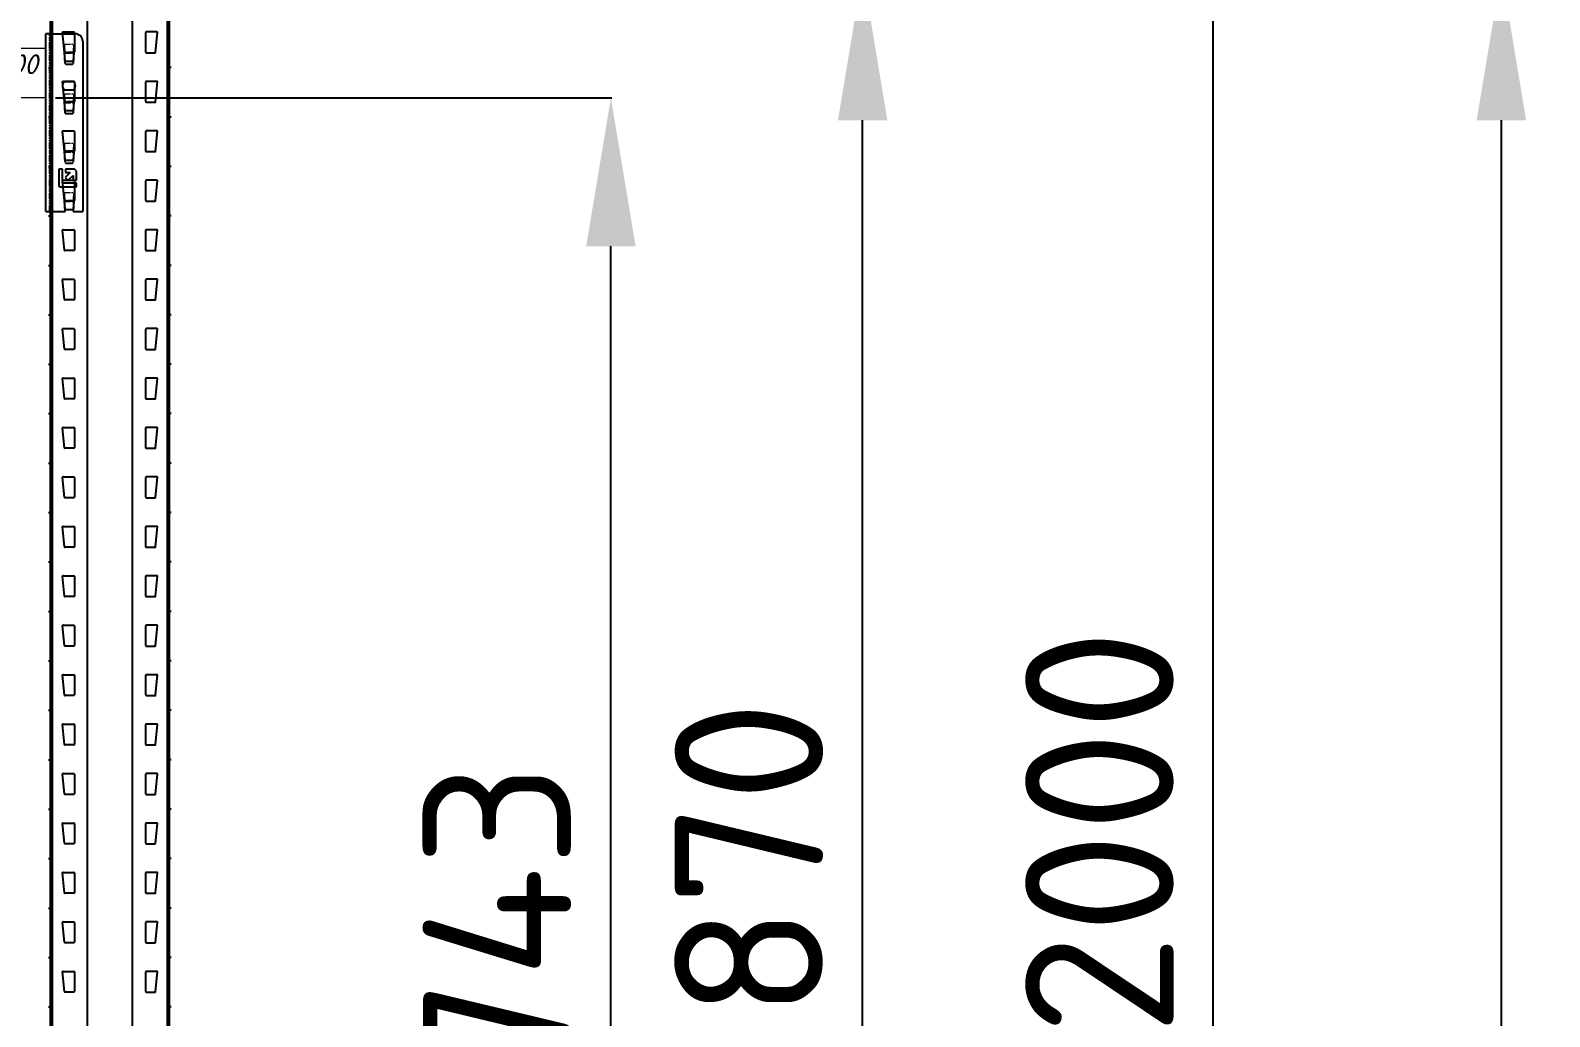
# Model space of a CAD drawing. Header units: millimetres. Extents: x 2140 to 223837, y 2113 to 170313.
# Drawn here: x 157122 to 158658, y 112535 to 113532 of the extents above; entities that cross this region are included whole.
import ezdxf

# ---------------------------------------------------------------- set-up
doc = ezdxf.new("R2010")
doc.units = ezdxf.units.MM
doc.linetypes.add('PHANTOM', pattern=[12.7, 6.35, -1.27, 1.27, -1.27, 1.27, -1.27])
doc.layers.add('0_ANNOT_Dimensions', color=7, linetype='Continuous')
doc.layers.add('2.Стойка', color=7, linetype='Continuous')
doc.layers.add('1.Балка', color=5, linetype='Continuous', lineweight=0)
doc.styles.get("Standard").update_dxf_attribs({"font": 'isocpeur.ttf'})
doc.styles.add('Курсив', font='isocpeui.ttf')
doc.dimstyles.new('150', dxfattribs={"dimtxt": 150, "dimasz": 150, "dimexe": 1, "dimexo": 10, "dimgap": 40, "dimtad": 1, "dimdec": 0, "dimzin": 0, "dimdsep": 46, "dimtxsty": 'Standard', "dimcen": 0.09, "dimadec": 0, "dimazin": 0, "dimtfac": 1, "dimtdec": 0, "dimtofl": 0, "dimtmove": 0, "dimatfit": 3, "dimfxl": 1, "dimtolj": 1, "dimtzin": 0, "dimarcsym": 0})
doc.dimstyles.new('150 (цвет)', dxfattribs={"dimtxt": 150, "dimasz": 150, "dimexe": 1, "dimexo": 10, "dimgap": -20, "dimtad": 1, "dimdec": 0, "dimzin": 0, "dimdsep": 46, "dimtxsty": 'Standard', "dimcen": 0.09, "dimadec": 0, "dimazin": 0, "dimtfac": 1, "dimtdec": 0, "dimtofl": 0, "dimtmove": 0, "dimatfit": 3, "dimfxl": 1, "dimtfill": 2, "dimtfillclr": 2, "dimtolj": 1, "dimtzin": 0, "dimarcsym": 0})
doc.dimstyles.new('Рзм блок', dxfattribs={"dimtxt": 40, "dimasz": 80, "dimexe": 0.18, "dimexo": 0, "dimgap": 5, "dimtad": 1, "dimtoh": 1, "dimdec": 0, "dimzin": 0, "dimdsep": 46, "dimtxsty": 'Курсив', "dimblk": 'NONE', "dimcen": 0.09, "dimse1": 1, "dimse2": 1, "dimsd1": 1, "dimsd2": 1, "dimadec": 0, "dimazin": 0, "dimtfac": 1, "dimtdec": 0, "dimtofl": 0, "dimtmove": 0, "dimatfit": 2, "dimldrblk": 'NONE', "dimfxl": 0.18, "dimtolj": 1, "dimtzin": 0, "dimarcsym": 0})

# ---------------------------------------------------------------- blocks, each defined once
blk = doc.blocks.new('*U494')
at = {"layer": '2.Стойка', "color": 0, "linetype": 'ByBlock'}
for p, q in [((-120, 0), (-120, 12200)), ((-118, 0), (-118, 12200)), ((-82.7, 0), (-82.7, 12200)), ((-37.3, 0), (-37.3, 12200)), ((-2, 0), (-2, 12200)), ((0, 0), (0, 12200)), ((-106.1, 3780.5), (-108, 3800.5)), ((-107.5, 3801), (-96.5, 3801)), ((-96, 3800.5), (-96, 3780.5)), ((-24, 3800.5), (-24, 3780.5)), ((-12.5, 3801), (-23.5, 3801)), ((-13.9, 3780.5), (-12, 3800.5)), ((-96.5, 3780), (-105.6, 3780)), ((-23.5, 3780), (-14.4, 3780)), ((-122, 3765), (-118, 3765)), ((-120, 3770.5), (-118, 3770.5)), ((0, 3770.5), (-2, 3770.5)), ((2, 3765), (-2, 3765)), ((-120, 3759.5), (-118, 3759.5)), ((-106.1, 3730.5), (-108, 3750.5)), ((-107.5, 3751), (-96.5, 3751)), ((-96, 3750.5), (-96, 3730.5)), ((-24, 3750.5), (-24, 3730.5)), ((-12.5, 3751), (-23.5, 3751)), ((-13.9, 3730.5), (-12, 3750.5)), ((0, 3759.5), (-2, 3759.5)), ((-120, 3720.5), (-118, 3720.5)), ((-96.5, 3730), (-105.6, 3730)), ((-23.5, 3730), (-14.4, 3730)), ((0, 3720.5), (-2, 3720.5)), ((-122, 3715), (-118, 3715)), ((-120, 3709.5), (-118, 3709.5)), ((2, 3715), (-2, 3715)), ((0, 3709.5), (-2, 3709.5)), ((-106.1, 3680.5), (-108, 3700.5)), ((-107.5, 3701), (-96.5, 3701)), ((-96, 3700.5), (-96, 3680.5)), ((-24, 3700.5), (-24, 3680.5)), ((-12.5, 3701), (-23.5, 3701)), ((-13.9, 3680.5), (-12, 3700.5)), ((-96.5, 3680), (-105.6, 3680)), ((-23.5, 3680), (-14.4, 3680)), ((-122, 3665), (-118, 3665)), ((-120, 3670.5), (-118, 3670.5)), ((-120, 3659.5), (-118, 3659.5)), ((0, 3670.5), (-2, 3670.5)), ((2, 3665), (-2, 3665)), ((0, 3659.5), (-2, 3659.5)), ((-106.1, 3630.5), (-108, 3650.5)), ((-107.5, 3651), (-96.5, 3651)), ((-96, 3650.5), (-96, 3630.5)), ((-24, 3650.5), (-24, 3630.5)), ((-12.5, 3651), (-23.5, 3651)), ((-13.9, 3630.5), (-12, 3650.5)), ((-96.5, 3630), (-105.6, 3630)), ((-23.5, 3630), (-14.4, 3630)), ((-122, 3615), (-118, 3615)), ((-120, 3620.5), (-118, 3620.5)), ((-120, 3609.5), (-118, 3609.5)), ((0, 3620.5), (-2, 3620.5)), ((2, 3615), (-2, 3615)), ((0, 3609.5), (-2, 3609.5)), ((-106.1, 3580.5), (-108, 3600.5)), ((-107.5, 3601), (-96.5, 3601)), ((-96, 3600.5), (-96, 3580.5)), ((-24, 3600.5), (-24, 3580.5)), ((-12.5, 3601), (-23.5, 3601)), ((-13.9, 3580.5), (-12, 3600.5)), ((-96.5, 3580), (-105.6, 3580)), ((-23.5, 3580), (-14.4, 3580)), ((-122, 3565), (-118, 3565)), ((-120, 3570.5), (-118, 3570.5)), ((0, 3570.5), (-2, 3570.5)), ((2, 3565), (-2, 3565)), ((-120, 3559.5), (-118, 3559.5)), ((-106.1, 3530.5), (-108, 3550.5)), ((-107.5, 3551), (-96.5, 3551)), ((-96, 3550.5), (-96, 3530.5)), ((-24, 3550.5), (-24, 3530.5)), ((-12.5, 3551), (-23.5, 3551)), ((-13.9, 3530.5), (-12, 3550.5)), ((0, 3559.5), (-2, 3559.5)), ((-120, 3520.5), (-118, 3520.5)), ((-96.5, 3530), (-105.6, 3530)), ((-23.5, 3530), (-14.4, 3530)), ((0, 3520.5), (-2, 3520.5)), ((-122, 3515), (-118, 3515)), ((-120, 3509.5), (-118, 3509.5)), ((2, 3515), (-2, 3515)), ((0, 3509.5), (-2, 3509.5)), ((-106.1, 3480.5), (-108, 3500.5)), ((-107.5, 3501), (-96.5, 3501)), ((-96, 3500.5), (-96, 3480.5)), ((-24, 3500.5), (-24, 3480.5)), ((-12.5, 3501), (-23.5, 3501)), ((-13.9, 3480.5), (-12, 3500.5)), ((-96.5, 3480), (-105.6, 3480)), ((-23.5, 3480), (-14.4, 3480)), ((-122, 3465), (-118, 3465)), ((-120, 3470.5), (-118, 3470.5)), ((-120, 3459.5), (-118, 3459.5)), ((0, 3470.5), (-2, 3470.5)), ((2, 3465), (-2, 3465)), ((0, 3459.5), (-2, 3459.5)), ((-106.1, 3430.5), (-108, 3450.5)), ((-107.5, 3451), (-96.5, 3451)), ((-96, 3450.5), (-96, 3430.5)), ((-24, 3450.5), (-24, 3430.5)), ((-12.5, 3451), (-23.5, 3451)), ((-13.9, 3430.5), (-12, 3450.5)), ((-96.5, 3430), (-105.6, 3430)), ((-23.5, 3430), (-14.4, 3430)), ((-122, 3415), (-118, 3415)), ((-120, 3420.5), (-118, 3420.5)), ((0, 3420.5), (-2, 3420.5)), ((2, 3415), (-2, 3415)), ((-120, 3409.5), (-118, 3409.5)), ((-106.1, 3380.5), (-108, 3400.5)), ((-107.5, 3401), (-96.5, 3401)), ((-96, 3400.5), (-96, 3380.5)), ((-24, 3400.5), (-24, 3380.5)), ((-12.5, 3401), (-23.5, 3401)), ((-13.9, 3380.5), (-12, 3400.5)), ((0, 3409.5), (-2, 3409.5)), ((-96.5, 3380), (-105.6, 3380)), ((-23.5, 3380), (-14.4, 3380)), ((-122, 3365), (-118, 3365)), ((-120, 3370.5), (-118, 3370.5)), ((0, 3370.5), (-2, 3370.5)), ((2, 3365), (-2, 3365)), ((-120, 3359.5), (-118, 3359.5)), ((-106.1, 3330.5), (-108, 3350.5)), ((-107.5, 3351), (-96.5, 3351)), ((-96, 3350.5), (-96, 3330.5)), ((-24, 3350.5), (-24, 3330.5)), ((-12.5, 3351), (-23.5, 3351)), ((-13.9, 3330.5), (-12, 3350.5)), ((0, 3359.5), (-2, 3359.5)), ((-120, 3320.5), (-118, 3320.5)), ((-96.5, 3330), (-105.6, 3330)), ((-23.5, 3330), (-14.4, 3330)), ((0, 3320.5), (-2, 3320.5)), ((-122, 3315), (-118, 3315)), ((-120, 3309.5), (-118, 3309.5)), ((2, 3315), (-2, 3315)), ((0, 3309.5), (-2, 3309.5)), ((-106.1, 3280.5), (-108, 3300.5)), ((-107.5, 3301), (-96.5, 3301)), ((-96, 3300.5), (-96, 3280.5)), ((-24, 3300.5), (-24, 3280.5)), ((-12.5, 3301), (-23.5, 3301)), ((-13.9, 3280.5), (-12, 3300.5)), ((-96.5, 3280), (-105.6, 3280)), ((-23.5, 3280), (-14.4, 3280)), ((-122, 3265), (-118, 3265)), ((-120, 3270.5), (-118, 3270.5)), ((-120, 3259.5), (-118, 3259.5)), ((0, 3270.5), (-2, 3270.5)), ((2, 3265), (-2, 3265)), ((0, 3259.5), (-2, 3259.5)), ((-106.1, 3230.5), (-108, 3250.5)), ((-107.5, 3251), (-96.5, 3251)), ((-96, 3250.5), (-96, 3230.5)), ((-24, 3250.5), (-24, 3230.5)), ((-12.5, 3251), (-23.5, 3251)), ((-13.9, 3230.5), (-12, 3250.5)), ((-96.5, 3230), (-105.6, 3230)), ((-23.5, 3230), (-14.4, 3230)), ((-122, 3215), (-118, 3215)), ((-120, 3220.5), (-118, 3220.5)), ((0, 3220.5), (-2, 3220.5)), ((2, 3215), (-2, 3215)), ((-120, 3209.5), (-118, 3209.5)), ((-106.1, 3180.5), (-108, 3200.5)), ((-107.5, 3201), (-96.5, 3201)), ((-96, 3200.5), (-96, 3180.5)), ((-24, 3200.5), (-24, 3180.5)), ((-12.5, 3201), (-23.5, 3201)), ((-13.9, 3180.5), (-12, 3200.5)), ((0, 3209.5), (-2, 3209.5)), ((-96.5, 3180), (-105.6, 3180)), ((-23.5, 3180), (-14.4, 3180)), ((-122, 3165), (-118, 3165)), ((-120, 3170.5), (-118, 3170.5)), ((0, 3170.5), (-2, 3170.5)), ((2, 3165), (-2, 3165)), ((-120, 3159.5), (-118, 3159.5)), ((-106.1, 3130.5), (-108, 3150.5)), ((-107.5, 3151), (-96.5, 3151)), ((-96, 3150.5), (-96, 3130.5)), ((-24, 3150.5), (-24, 3130.5)), ((-12.5, 3151), (-23.5, 3151)), ((-13.9, 3130.5), (-12, 3150.5)), ((0, 3159.5), (-2, 3159.5)), ((-120, 3120.5), (-118, 3120.5)), ((-96.5, 3130), (-105.6, 3130)), ((-23.5, 3130), (-14.4, 3130)), ((0, 3120.5), (-2, 3120.5)), ((-122, 3115), (-118, 3115)), ((-120, 3109.5), (-118, 3109.5)), ((2, 3115), (-2, 3115)), ((0, 3109.5), (-2, 3109.5)), ((-106.1, 3080.5), (-108, 3100.5)), ((-107.5, 3101), (-96.5, 3101)), ((-96, 3100.5), (-96, 3080.5)), ((-24, 3100.5), (-24, 3080.5)), ((-12.5, 3101), (-23.5, 3101)), ((-13.9, 3080.5), (-12, 3100.5)), ((-96.5, 3080), (-105.6, 3080)), ((-23.5, 3080), (-14.4, 3080)), ((-122, 3065), (-118, 3065)), ((-120, 3070.5), (-118, 3070.5)), ((-120, 3059.5), (-118, 3059.5)), ((0, 3070.5), (-2, 3070.5)), ((2, 3065), (-2, 3065)), ((0, 3059.5), (-2, 3059.5)), ((-106.1, 3030.5), (-108, 3050.5)), ((-107.5, 3051), (-96.5, 3051)), ((-96, 3050.5), (-96, 3030.5)), ((-24, 3050.5), (-24, 3030.5)), ((-12.5, 3051), (-23.5, 3051)), ((-13.9, 3030.5), (-12, 3050.5)), ((-96.5, 3030), (-105.6, 3030)), ((-23.5, 3030), (-14.4, 3030)), ((-122, 3015), (-118, 3015)), ((-120, 3020.5), (-118, 3020.5)), ((0, 3020.5), (-2, 3020.5)), ((2, 3015), (-2, 3015)), ((-120, 3009.5), (-118, 3009.5)), ((-106.1, 2980.5), (-108, 3000.5)), ((-107.5, 3001), (-96.5, 3001)), ((-96, 3000.5), (-96, 2980.5)), ((-24, 3000.5), (-24, 2980.5)), ((-12.5, 3001), (-23.5, 3001)), ((-13.9, 2980.5), (-12, 3000.5)), ((0, 3009.5), (-2, 3009.5)), ((-96.5, 2980), (-105.6, 2980)), ((-23.5, 2980), (-14.4, 2980)), ((-122, 2965), (-118, 2965)), ((-120, 2970.5), (-118, 2970.5)), ((0, 2970.5), (-2, 2970.5)), ((2, 2965), (-2, 2965)), ((-120, 2959.5), (-118, 2959.5)), ((-106.1, 2930.5), (-108, 2950.5)), ((-107.5, 2951), (-96.5, 2951)), ((-96, 2950.5), (-96, 2930.5)), ((-24, 2950.5), (-24, 2930.5)), ((-12.5, 2951), (-23.5, 2951)), ((-13.9, 2930.5), (-12, 2950.5)), ((0, 2959.5), (-2, 2959.5)), ((-120, 2920.5), (-118, 2920.5)), ((-96.5, 2930), (-105.6, 2930)), ((-23.5, 2930), (-14.4, 2930)), ((0, 2920.5), (-2, 2920.5)), ((-122, 2915), (-118, 2915)), ((-120, 2909.5), (-118, 2909.5)), ((2, 2915), (-2, 2915)), ((0, 2909.5), (-2, 2909.5)), ((-106.1, 2880.5), (-108, 2900.5)), ((-107.5, 2901), (-96.5, 2901)), ((-96, 2900.5), (-96, 2880.5)), ((-24, 2900.5), (-24, 2880.5)), ((-12.5, 2901), (-23.5, 2901)), ((-13.9, 2880.5), (-12, 2900.5)), ((-96.5, 2880), (-105.6, 2880)), ((-23.5, 2880), (-14.4, 2880)), ((-122, 2865), (-118, 2865)), ((-120, 2870.5), (-118, 2870.5)), ((-120, 2859.5), (-118, 2859.5)), ((0, 2870.5), (-2, 2870.5)), ((2, 2865), (-2, 2865)), ((0, 2859.5), (-2, 2859.5)), ((-106.1, 2830.5), (-108, 2850.5)), ((-107.5, 2851), (-96.5, 2851)), ((-96, 2850.5), (-96, 2830.5)), ((-24, 2850.5), (-24, 2830.5)), ((-12.5, 2851), (-23.5, 2851)), ((-13.9, 2830.5), (-12, 2850.5)), ((-96.5, 2830), (-105.6, 2830)), ((-23.5, 2830), (-14.4, 2830)), ((-122, 2815), (-118, 2815)), ((-120, 2820.5), (-118, 2820.5)), ((0, 2820.5), (-2, 2820.5)), ((2, 2815), (-2, 2815)), ((-120, 2809.5), (-118, 2809.5)), ((0, 2809.5), (-2, 2809.5))]:
    blk.add_line(p, q, dxfattribs=at)
for centre, start, end in [((-107.5, 3800.5), 90, 185.4403), ((-96.5, 3800.5), 0, 90), ((-23.5, 3800.5), 90, 180), ((-12.5, 3800.5), 354.5597, 90), ((-105.6, 3780.5), 185.4403, 270), ((-96.5, 3780.5), 270, 0), ((-23.5, 3780.5), 180, 270), ((-14.4, 3780.5), 270, 354.5597), ((-107.5, 3750.5), 90, 185.4403), ((-96.5, 3750.5), 0, 90), ((-23.5, 3750.5), 90, 180), ((-12.5, 3750.5), 354.5597, 90), ((-105.6, 3730.5), 185.4403, 270), ((-96.5, 3730.5), 270, 0), ((-23.5, 3730.5), 180, 270), ((-14.4, 3730.5), 270, 354.5597), ((-107.5, 3700.5), 90, 185.4403), ((-96.5, 3700.5), 0, 90), ((-23.5, 3700.5), 90, 180), ((-12.5, 3700.5), 354.5597, 90), ((-105.6, 3680.5), 185.4403, 270), ((-96.5, 3680.5), 270, 0), ((-23.5, 3680.5), 180, 270), ((-14.4, 3680.5), 270, 354.5597), ((-107.5, 3650.5), 90, 185.4403), ((-96.5, 3650.5), 0, 90), ((-23.5, 3650.5), 90, 180), ((-12.5, 3650.5), 354.5597, 90), ((-105.6, 3630.5), 185.4403, 270), ((-96.5, 3630.5), 270, 0), ((-23.5, 3630.5), 180, 270), ((-14.4, 3630.5), 270, 354.5597), ((-107.5, 3600.5), 90, 185.4403), ((-96.5, 3600.5), 0, 90), ((-23.5, 3600.5), 90, 180), ((-12.5, 3600.5), 354.5597, 90), ((-105.6, 3580.5), 185.4403, 270), ((-96.5, 3580.5), 270, 0), ((-23.5, 3580.5), 180, 270), ((-14.4, 3580.5), 270, 354.5597), ((-107.5, 3550.5), 90, 185.4403), ((-96.5, 3550.5), 0, 90), ((-23.5, 3550.5), 90, 180), ((-12.5, 3550.5), 354.5597, 90), ((-105.6, 3530.5), 185.4403, 270), ((-96.5, 3530.5), 270, 0), ((-23.5, 3530.5), 180, 270), ((-14.4, 3530.5), 270, 354.5597), ((-107.5, 3500.5), 90, 185.4403), ((-96.5, 3500.5), 0, 90), ((-23.5, 3500.5), 90, 180), ((-12.5, 3500.5), 354.5597, 90), ((-105.6, 3480.5), 185.4403, 270), ((-96.5, 3480.5), 270, 0), ((-23.5, 3480.5), 180, 270), ((-14.4, 3480.5), 270, 354.5597), ((-107.5, 3450.5), 90, 185.4403), ((-96.5, 3450.5), 0, 90), ((-23.5, 3450.5), 90, 180), ((-12.5, 3450.5), 354.5597, 90), ((-105.6, 3430.5), 185.4403, 270), ((-96.5, 3430.5), 270, 0), ((-23.5, 3430.5), 180, 270), ((-14.4, 3430.5), 270, 354.5597), ((-107.5, 3400.5), 90, 185.4403), ((-96.5, 3400.5), 0, 90), ((-23.5, 3400.5), 90, 180), ((-12.5, 3400.5), 354.5597, 90), ((-105.6, 3380.5), 185.4403, 270), ((-96.5, 3380.5), 270, 0), ((-23.5, 3380.5), 180, 270), ((-14.4, 3380.5), 270, 354.5597), ((-107.5, 3350.5), 90, 185.4403), ((-96.5, 3350.5), 0, 90), ((-23.5, 3350.5), 90, 180), ((-12.5, 3350.5), 354.5597, 90), ((-105.6, 3330.5), 185.4403, 270), ((-96.5, 3330.5), 270, 0), ((-23.5, 3330.5), 180, 270), ((-14.4, 3330.5), 270, 354.5597), ((-107.5, 3300.5), 90, 185.4403), ((-96.5, 3300.5), 0, 90), ((-23.5, 3300.5), 90, 180), ((-12.5, 3300.5), 354.5597, 90), ((-105.6, 3280.5), 185.4403, 270), ((-96.5, 3280.5), 270, 0), ((-23.5, 3280.5), 180, 270), ((-14.4, 3280.5), 270, 354.5597), ((-107.5, 3250.5), 90, 185.4403), ((-96.5, 3250.5), 0, 90), ((-23.5, 3250.5), 90, 180), ((-12.5, 3250.5), 354.5597, 90), ((-105.6, 3230.5), 185.4403, 270), ((-96.5, 3230.5), 270, 0), ((-23.5, 3230.5), 180, 270), ((-14.4, 3230.5), 270, 354.5597), ((-107.5, 3200.5), 90, 185.4403), ((-96.5, 3200.5), 0, 90), ((-23.5, 3200.5), 90, 180), ((-12.5, 3200.5), 354.5597, 90), ((-105.6, 3180.5), 185.4403, 270), ((-96.5, 3180.5), 270, 0), ((-23.5, 3180.5), 180, 270), ((-14.4, 3180.5), 270, 354.5597), ((-107.5, 3150.5), 90, 185.4403), ((-96.5, 3150.5), 0, 90), ((-23.5, 3150.5), 90, 180), ((-12.5, 3150.5), 354.5597, 90), ((-105.6, 3130.5), 185.4403, 270), ((-96.5, 3130.5), 270, 0), ((-23.5, 3130.5), 180, 270), ((-14.4, 3130.5), 270, 354.5597), ((-107.5, 3100.5), 90, 185.4403), ((-96.5, 3100.5), 0, 90), ((-23.5, 3100.5), 90, 180), ((-12.5, 3100.5), 354.5597, 90), ((-105.6, 3080.5), 185.4403, 270), ((-96.5, 3080.5), 270, 0), ((-23.5, 3080.5), 180, 270), ((-14.4, 3080.5), 270, 354.5597), ((-107.5, 3050.5), 90, 185.4403), ((-96.5, 3050.5), 0, 90), ((-23.5, 3050.5), 90, 180), ((-12.5, 3050.5), 354.5597, 90), ((-105.6, 3030.5), 185.4403, 270), ((-96.5, 3030.5), 270, 0), ((-23.5, 3030.5), 180, 270), ((-14.4, 3030.5), 270, 354.5597), ((-107.5, 3000.5), 90, 185.4403), ((-96.5, 3000.5), 0, 90), ((-23.5, 3000.5), 90, 180), ((-12.5, 3000.5), 354.5597, 90), ((-105.6, 2980.5), 185.4403, 270), ((-96.5, 2980.5), 270, 0), ((-23.5, 2980.5), 180, 270), ((-14.4, 2980.5), 270, 354.5597), ((-107.5, 2950.5), 90, 185.4403), ((-96.5, 2950.5), 0, 90), ((-23.5, 2950.5), 90, 180), ((-12.5, 2950.5), 354.5597, 90), ((-105.6, 2930.5), 185.4403, 270), ((-96.5, 2930.5), 270, 0), ((-23.5, 2930.5), 180, 270), ((-14.4, 2930.5), 270, 354.5597), ((-107.5, 2900.5), 90, 185.4403), ((-96.5, 2900.5), 0, 90), ((-23.5, 2900.5), 90, 180), ((-12.5, 2900.5), 354.5597, 90), ((-105.6, 2880.5), 185.4403, 270), ((-96.5, 2880.5), 270, 0), ((-23.5, 2880.5), 180, 270), ((-14.4, 2880.5), 270, 354.5597), ((-107.5, 2850.5), 90, 185.4403), ((-96.5, 2850.5), 0, 90), ((-23.5, 2850.5), 90, 180), ((-12.5, 2850.5), 354.5597, 90), ((-105.6, 2830.5), 185.4403, 270), ((-96.5, 2830.5), 270, 0), ((-23.5, 2830.5), 180, 270), ((-14.4, 2830.5), 270, 354.5597)]:
    blk.add_arc(centre, 0.5, start, end, dxfattribs=at)
blk = doc.blocks.new('*D522')
at = {"layer": '0_ANNOT_Dimensions', "color": 0, "lineweight": -2, "transparency": 16777216}
for p, q in [((157147.2, 113591.3), (158609.9, 113591.3)), ((158608.9, 109872.5), (158608.9, 113441.3)), ((158588.9, 111871.9), (158398.9, 111871.9)), ((158398.9, 111871.9), (158398.9, 111441.9)), ((158588.9, 111441.9), (158588.9, 111871.9)), ((158398.9, 111441.9), (158588.9, 111441.9)), ((157285.2, 109722.5), (158609.9, 109722.5))]:
    blk.add_line(p, q, dxfattribs=at)
at = {"layer": '0_ANNOT_Dimensions', "color": 0, "transparency": 16777216}
for points in [[(158583.9, 113441.3), (158633.9, 113441.3), (158608.9, 113591.3)], [(158583.9, 109872.5), (158633.9, 109872.5), (158608.9, 109722.5)]]:
    blk.add_solid(points, dxfattribs=at)
at = {"layer": 'Defpoints', "color": 0, "transparency": 16777216}
for p in [(157137.2, 113591.3), (158608.9, 113591.3), (157275.2, 109722.5)]:
    blk.add_point(p, dxfattribs=at)
at = {"layer": '0_ANNOT_Dimensions', "color": 0, "transparency": 16777216, "insert": (158493.9, 111656.9), "char_height": 150, "attachment_point": 5, "rotation": 90, "bg_fill": 1, "box_fill_scale": 1.1, "bg_fill_color": 2, "bg_fill_transparency": 0}
blk.add_mtext('\\A1;3869', dxfattribs=at)
blk = doc.blocks.new('*D523')
at = {"layer": '0_ANNOT_Dimensions', "color": 0, "lineweight": -2, "transparency": 16777216}
for p, q in [((157147.2, 115721.3), (158888.3, 115721.3)), ((158887.3, 109872.5), (158887.3, 115571.3)), ((157811.8, 109722.5), (158888.3, 109722.5))]:
    blk.add_line(p, q, dxfattribs=at)
at = {"layer": '0_ANNOT_Dimensions', "color": 0, "transparency": 16777216}
for points in [[(158862.3, 115571.3), (158912.3, 115571.3), (158887.3, 115721.3)], [(158862.3, 109872.5), (158912.3, 109872.5), (158887.3, 109722.5)]]:
    blk.add_solid(points, dxfattribs=at)
at = {"layer": 'Defpoints', "color": 0, "transparency": 16777216}
for p in [(157137.2, 115721.3), (158887.3, 115721.3), (157801.8, 109722.5)]:
    blk.add_point(p, dxfattribs=at)
at = {"layer": '0_ANNOT_Dimensions', "color": 0, "transparency": 16777216, "insert": (158772.3, 112721.9), "char_height": 150, "attachment_point": 5, "rotation": 90}
blk.add_mtext('\\A1;5999', dxfattribs=at)
blk = doc.blocks.new('*D524')
at = {"layer": '0_ANNOT_Dimensions', "color": 0, "lineweight": -2, "transparency": 16777216}
for p, q in [((157147.2, 117591.3), (159175.1, 117591.3)), ((159174.1, 109872.5), (159174.1, 117441.3)), ((159154.1, 113871.9), (158964.1, 113871.9)), ((158964.1, 113871.9), (158964.1, 113441.9)), ((159154.1, 113441.9), (159154.1, 113871.9)), ((158964.1, 113441.9), (159154.1, 113441.9)), ((157285.2, 109722.5), (159175.1, 109722.5))]:
    blk.add_line(p, q, dxfattribs=at)
at = {"layer": '0_ANNOT_Dimensions', "color": 0, "transparency": 16777216}
for points in [[(159149.1, 117441.3), (159199.1, 117441.3), (159174.1, 117591.3)], [(159149.1, 109872.5), (159199.1, 109872.5), (159174.1, 109722.5)]]:
    blk.add_solid(points, dxfattribs=at)
at = {"layer": 'Defpoints', "color": 0, "transparency": 16777216}
for p in [(157137.2, 117591.3), (159174.1, 117591.3), (157275.2, 109722.5)]:
    blk.add_point(p, dxfattribs=at)
at = {"layer": '0_ANNOT_Dimensions', "color": 0, "transparency": 16777216, "insert": (159059.1, 113656.9), "char_height": 150, "attachment_point": 5, "rotation": 90, "bg_fill": 1, "box_fill_scale": 1.1, "bg_fill_color": 2, "bg_fill_transparency": 0}
blk.add_mtext('\\A1;7869', dxfattribs=at)
blk = doc.blocks.new('*D525')
at = {"layer": '0_ANNOT_Dimensions', "color": 0, "lineweight": -2, "transparency": 16777216}
for p, q in [((157147.2, 119721.3), (159471.9, 119721.3)), ((159470.9, 109872.5), (159470.9, 119571.3)), ((157285.2, 109722.5), (159471.9, 109722.5))]:
    blk.add_line(p, q, dxfattribs=at)
at = {"layer": '0_ANNOT_Dimensions', "color": 0, "transparency": 16777216}
for points in [[(159445.9, 119571.3), (159495.9, 119571.3), (159470.9, 119721.3)], [(159445.9, 109872.5), (159495.9, 109872.5), (159470.9, 109722.5)]]:
    blk.add_solid(points, dxfattribs=at)
at = {"layer": 'Defpoints', "color": 0, "transparency": 16777216}
for p in [(157137.2, 119721.3), (159470.9, 119721.3), (157275.2, 109722.5)]:
    blk.add_point(p, dxfattribs=at)
at = {"layer": '0_ANNOT_Dimensions', "color": 0, "transparency": 16777216, "insert": (159355.9, 114721.9), "char_height": 150, "attachment_point": 5, "rotation": 90}
blk.add_mtext('\\A1;9999', dxfattribs=at)
blk = doc.blocks.new('*D528')
at = {"layer": '0_ANNOT_Dimensions', "color": 0, "lineweight": -2, "transparency": 16777216}
for p, q in [((157147.2, 113591.3), (157964.1, 113591.3)), ((157963.1, 111871.3), (157963.1, 113441.3)), ((157147.2, 111721.3), (157964.1, 111721.3))]:
    blk.add_line(p, q, dxfattribs=at)
at = {"layer": '0_ANNOT_Dimensions', "color": 0, "transparency": 16777216}
for points in [[(157938.1, 113441.3), (157988.1, 113441.3), (157963.1, 113591.3)], [(157938.1, 111871.3), (157988.1, 111871.3), (157963.1, 111721.3)]]:
    blk.add_solid(points, dxfattribs=at)
at = {"layer": 'Defpoints', "color": 0, "transparency": 16777216}
for p in [(157137.2, 113591.3), (157963.1, 113591.3), (157137.2, 111721.3)]:
    blk.add_point(p, dxfattribs=at)
at = {"layer": '0_ANNOT_Dimensions', "color": 0, "transparency": 16777216, "insert": (157848.1, 112656.3), "char_height": 150, "attachment_point": 5, "rotation": 90}
blk.add_mtext('\\A1;1870', dxfattribs=at)
blk = doc.blocks.new('*D529')
at = {"layer": '0_ANNOT_Dimensions', "color": 0, "lineweight": -2, "transparency": 16777216}
for p, q in [((157147.2, 113721.3), (158318.5, 113721.3)), ((158317.5, 111871.3), (158317.5, 113571.3)), ((157147.2, 111721.3), (158318.5, 111721.3))]:
    blk.add_line(p, q, dxfattribs=at)
at = {"layer": '0_ANNOT_Dimensions', "color": 0, "transparency": 16777216}
for points in [[(158292.5, 113571.3), (158342.5, 113571.3), (158317.5, 113721.3)], [(158292.5, 111871.3), (158342.5, 111871.3), (158317.5, 111721.3)]]:
    blk.add_solid(points, dxfattribs=at)
at = {"layer": 'Defpoints', "color": 0, "transparency": 16777216}
for p in [(157137.2, 113721.3), (158317.5, 113721.3), (157137.2, 111721.3)]:
    blk.add_point(p, dxfattribs=at)
at = {"layer": '0_ANNOT_Dimensions', "color": 0, "transparency": 16777216, "insert": (158202.5, 112721.3), "char_height": 150, "attachment_point": 5, "rotation": 90}
blk.add_mtext('\\A1;2000', dxfattribs=at)
blk = doc.blocks.new('*D774')
at = {"layer": 'Defpoints', "color": 0, "linetype": 'ByBlock', "transparency": 16777216}
for p in [(5, 19.3), (2705, 19.3), (2705, -11.8)]:
    blk.add_point(p, dxfattribs=at)
at = {"layer": 'Defpoints', "color": 0, "linetype": 'ByBlock', "transparency": 16777216, "insert": (2669.4, 3.4), "char_height": 20, "attachment_point": 5, "style": 'Курсив'}
blk.add_mtext('\\A1;2700', dxfattribs=at)
blk = doc.blocks.new('_None')
blk = doc.blocks.new('*D852')
at = {"layer": '0_ANNOT_Dimensions', "color": 0, "lineweight": -2, "transparency": 16777216}
for p, q in [((157147.2, 113463.8), (157709.6, 113463.8)), ((157708.6, 111871.3), (157708.6, 113313.8)), ((157147.2, 111721.3), (157709.6, 111721.3))]:
    blk.add_line(p, q, dxfattribs=at)
at = {"layer": '0_ANNOT_Dimensions', "color": 0, "transparency": 16777216}
for points in [[(157683.6, 113313.8), (157733.6, 113313.8), (157708.6, 113463.8)], [(157683.6, 111871.3), (157733.6, 111871.3), (157708.6, 111721.3)]]:
    blk.add_solid(points, dxfattribs=at)
at = {"layer": 'Defpoints', "color": 0, "transparency": 16777216}
for p in [(157137.2, 113463.8), (157708.6, 113463.8), (157137.2, 111721.3)]:
    blk.add_point(p, dxfattribs=at)
at = {"layer": '0_ANNOT_Dimensions', "color": 0, "transparency": 16777216, "insert": (157593.6, 112592.6), "char_height": 150, "attachment_point": 5, "rotation": 90}
blk.add_mtext('\\A1;1743', dxfattribs=at)
blk = doc.blocks.new('*U771')
at = {"layer": '1.Балка', "color": 0, "linetype": 'Continuous', "lineweight": 25}
for p, q in [((2705, -145.7), (2705, 34.3)), ((2713, 34.3), (2705, 34.3)), ((2713, 34.3), (2734.5, 34.3)), ((2723.6, 23.6), (2723.6, 22.6)), ((2724.6, 4.2), (2723.6, 22.6)), ((2724.7, 4.2), (2724, 16.1)), ((2733.4, 16.1), (2732.7, 4.2)), ((2733.8, 22.6), (2732.8, 4.2)), ((2733.8, 23.6), (2733.8, 22.6)), ((2742.5, 26.3), (2742.5, -145.7)), ((2724.6, 7.2), (2724.1, 14.5)), ((2725.3, 6.5), (2732.1, 6.5)), ((2725.4, 3.5), (2732, 3.5)), ((2733.3, 14.5), (2732.8, 7.2)), ((2724.1, -13.8), (2732.9, -13.8)), ((2723.6, -26.4), (2723.6, -27.4)), ((2724.6, -45.8), (2723.6, -27.4)), ((2732.9, -23), (2724.1, -23)), ((2733.8, -27.4), (2732.8, -45.8)), ((2733.8, -26.4), (2733.8, -27.4)), ((2724.7, -45.8), (2724, -33.9)), ((2724.6, -42.8), (2724.1, -35.5)), ((2725.3, -43.5), (2732.1, -43.5)), ((2733.4, -33.9), (2732.7, -45.8)), ((2733.3, -35.5), (2732.8, -42.8)), ((2725.4, -46.5), (2732, -46.5)), ((2723.6, -76.4), (2723.6, -77.4)), ((2733.8, -76.4), (2733.8, -77.4)), ((2724.6, -95.8), (2723.6, -77.4)), ((2724.7, -95.8), (2724, -83.9)), ((2724.6, -92.8), (2724.1, -85.5)), ((2733.4, -83.9), (2732.7, -95.8)), ((2733.8, -77.4), (2732.8, -95.8)), ((2733.3, -85.5), (2732.8, -92.8)), ((2722, -102.7), (2718.2, -102.7)), ((2718.2, -102.7), (2718.2, -119.2)), ((2722, -116.9), (2722, -102.7)), ((2729.9, -106.2), (2724.8, -111.2)), ((2734, -102.7), (2725, -102.7)), ((2725, -102.7), (2725, -106.2)), ((2725, -106.2), (2729.9, -106.2)), ((2725.3, -93.5), (2732.1, -93.5)), ((2725.4, -96.5), (2732, -96.5)), ((2736.2, -104.9), (2734, -102.7)), ((2736.2, -113.9), (2736.2, -104.9)), ((2719.7, -120.7), (2736.2, -120.7)), ((2736.2, -116.9), (2722, -116.9)), ((2724.8, -111.2), (2727.7, -114)), ((2727.7, -114), (2732.7, -109)), ((2732.7, -109), (2732.7, -113.9)), ((2732.7, -113.9), (2736.2, -113.9)), ((2736.2, -120.7), (2736.2, -116.9)), ((2723.6, -126.4), (2723.6, -127.4)), ((2724.6, -145.7), (2723.6, -127.4)), ((2724.7, -145.7), (2724, -133.9)), ((2724.6, -142.8), (2724.1, -135.5)), ((2733.4, -133.9), (2732.7, -145.7)), ((2733.8, -127.4), (2732.8, -145.7)), ((2733.3, -135.5), (2732.8, -142.8)), ((2733.8, -126.4), (2733.8, -127.4)), ((2705, -145.7), (2713, -145.7)), ((2713, -145.7), (2724.6, -145.7)), ((2724.7, -145.7), (2724.6, -145.7)), ((2725.3, -143.5), (2732.1, -143.5)), ((2732.8, -145.7), (2732.7, -145.7)), ((2732.8, -145.7), (2742.5, -145.7))]:
    blk.add_line(p, q, dxfattribs=at)
at = {"layer": '1.Балка', "color": 0, "linetype": 'PHANTOM', "lineweight": 18}
for p, q in [((2709, -145.7), (2709, 34.3)), ((2723.6, 23.6), (2733.8, 23.6)), ((2733.4, 15.7), (2724, 15.7)), ((2724.1, 14.5), (2733.3, 14.5)), ((2724.6, 4.2), (2724.7, 4.2)), ((2732.7, 4.2), (2732.8, 4.2)), ((2723.6, -26.4), (2733.8, -26.4)), ((2733.4, -34.3), (2724, -34.3)), ((2724.1, -35.5), (2733.3, -35.5)), ((2724.6, -45.8), (2724.7, -45.8)), ((2732.7, -45.8), (2732.8, -45.8)), ((2723.6, -76.4), (2733.8, -76.4)), ((2733.4, -84.3), (2724, -84.3)), ((2724.1, -85.5), (2733.3, -85.5)), ((2724.6, -95.8), (2724.7, -95.8)), ((2732.7, -95.8), (2732.8, -95.8)), ((2723.6, -126.4), (2733.8, -126.4)), ((2733.4, -134.3), (2724, -134.3)), ((2724.1, -135.5), (2733.3, -135.5))]:
    blk.add_line(p, q, dxfattribs=at)
at = {"layer": '1.Балка', "color": 0, "linetype": 'ByBlock'}
for p, q in [((2705, 19.3), (5, 19.3)), ((2705, -30.7), (5, -30.7))]:
    blk.add_line(p, q, dxfattribs=at)
at = {"layer": '1.Балка', "color": 0, "linetype": 'Continuous', "lineweight": 25}
for centre, radius, start, end in [((2734.5, 26.3), 8, 0, 90), ((2728, -18.4), 6, 129.9445, 230.0555), ((2729, -18.4), 6, 309.9445, 50.0555), ((2719.7, -119.2), 1.5, 180, 270)]:
    blk.add_arc(centre, radius, start, end, dxfattribs=at)
for centre, major_axis, ratio, start_param, end_param in [((2723.7, 23.6), (-0.49, 9), 0.014521, 1.677936, 2.551772), ((2723.7, 23.6), (-0.49, 9), 0.014521, 2.551772, 2.634767), ((2724.1, 14), (-0.11, 2), 0.014521, 4.973399, 5.77636), ((2733.3, 14), (0.11, 2), 0.014521, 0.506825, 1.309786), ((2733.7, 23.6), (0.49, 9), 0.014521, 3.731413, 4.605249), ((2733.7, 23.6), (0.49, 9), 0.014521, 3.648418, 3.731413), ((2725.3, 7.2), (0.539, -0.524), 0.996104, 3.968676, 5.485178), ((2725.4, 4.2), (-0.75, 0), 0.999894, 0.054294, 1.570796), ((2725.4, 4.2), (-0.75, 0), 0.999894, 0.054294, 1.570796), ((2732, 4.2), (-0.75, 0), 0.999894, 1.570796, 3.087298), ((2732, 4.2), (-0.75, 0), 0.999894, 1.570796, 3.087298), ((2732.1, 7.2), (0.539, 0.524), 0.996104, 3.9396, 5.456102), ((2723.7, -26.4), (-0.49, 9), 0.014521, 1.677936, 2.551772), ((2733.7, -26.4), (0.49, 9), 0.014521, 3.731413, 4.605249), ((2723.7, -26.4), (-0.49, 9), 0.014521, 2.551772, 2.634767), ((2724.1, -36), (-0.11, 2), 0.014521, 4.973399, 5.77636), ((2725.3, -42.8), (0.539, -0.524), 0.996104, 3.968676, 5.485178), ((2725.4, -45.8), (-0.75, 0), 0.999894, 0.054294, 1.570796), ((2725.4, -45.8), (-0.75, 0), 0.999894, 0.054294, 1.570796), ((2732, -45.8), (-0.75, 0), 0.999894, 1.570796, 3.087298), ((2732, -45.8), (-0.75, 0), 0.999894, 1.570796, 3.087298), ((2732.1, -42.8), (0.539, 0.524), 0.996104, 3.9396, 5.456102), ((2733.3, -36), (0.11, 2), 0.014521, 0.506825, 1.309786), ((2733.7, -26.4), (0.49, 9), 0.014521, 3.648418, 3.731413), ((2723.7, -76.4), (-0.49, 9), 0.014521, 1.677936, 2.551772), ((2723.7, -76.4), (-0.49, 9), 0.014521, 2.551772, 2.634767), ((2724.1, -86), (-0.11, 2), 0.014521, 4.973399, 5.77636), ((2733.3, -86), (0.11, 2), 0.014521, 0.506825, 1.309786), ((2733.7, -76.4), (0.49, 9), 0.014521, 3.731413, 4.605249), ((2733.7, -76.4), (0.49, 9), 0.014521, 3.648418, 3.731413), ((2725.3, -92.8), (0.539, -0.524), 0.996104, 3.968676, 5.485178), ((2725.4, -95.8), (-0.75, 0), 0.999894, 0.054294, 1.570796), ((2725.4, -95.8), (-0.75, 0), 0.999894, 0.054294, 1.570796), ((2732, -95.8), (-0.75, 0), 0.999894, 1.570796, 3.087298), ((2732, -95.8), (-0.75, 0), 0.999894, 1.570796, 3.087298), ((2732.1, -92.8), (0.539, 0.524), 0.996104, 3.9396, 5.456102), ((2723.7, -126.4), (-0.49, 9), 0.014521, 1.677936, 2.551772), ((2723.7, -126.4), (-0.49, 9), 0.014521, 2.551772, 2.634767), ((2724.1, -136), (-0.11, 2), 0.014521, 4.973399, 5.77636), ((2733.3, -136), (0.11, 2), 0.014521, 0.506825, 1.309786), ((2733.7, -126.4), (0.49, 9), 0.014521, 3.731413, 4.605249), ((2733.7, -126.4), (0.49, 9), 0.014521, 3.648418, 3.731413), ((2725.3, -142.8), (0.539, -0.524), 0.996104, 3.968676, 5.485178), ((2732.1, -142.8), (0.539, 0.524), 0.996104, 3.9396, 5.456102)]:
    blk.add_ellipse(centre, major_axis=major_axis, ratio=ratio, start_param=start_param, end_param=end_param, dxfattribs=at)
at = {"layer": 'Defpoints', "color": 0, "linetype": 'ByBlock'}
dim = blk.add_linear_dim(base=(2705, -11.8), p1=(5, 19.3), p2=(2705, 19.3), dimstyle='Рзм блок', override={"dimtxt": 20}, dxfattribs=at)
dim.commit()
dim.dimension.update_dxf_attribs({"geometry": '*D774', "text_midpoint": (2669.4, -11.8), "dimtype": 160})
blk = doc.blocks.new('*U787')
at = {"layer": '1.Балка', "color": 3, "lineweight": 0}
blk.add_blockref('*U771', (-1355, 78.2), dxfattribs=at)
blk = doc.blocks.new('*U788')
at = {"color": 0, "linetype": 'ByBlock', "lineweight": -2, "transparency": 16777216}
blk.add_blockref('*U787', (0, 0), dxfattribs=at)

msp = doc.modelspace()

# ---------------------------------------------------------------- block references
msp.add_blockref('*U788', (155787.2, 113416.3))
at = {"layer": '2.Стойка', "color": 0}
msp.add_blockref('*U494', (157262.2, 109729.5), dxfattribs=at)

# ---------------------------------------------------------------- dimensions: what is measured, and where the dimension line sits
at = {"layer": '0_ANNOT_Dimensions'}
for base, p1, p2, picture, middle in [((159470.9, 119721.3), (157275.2, 109722.5), (157137.2, 119721.3), '*D525', (159355.9, 114721.9)), ((158887.3, 115721.3), (157801.8, 109722.5), (157137.2, 115721.3), '*D523', (158772.3, 112721.9)), ((158317.5, 113721.3), (157137.2, 111721.3), (157137.2, 113721.3), '*D529', (158202.5, 112721.3))]:
    dim = msp.add_linear_dim(base=base, p1=p1, p2=p2, angle=90, dimstyle='150', dxfattribs=at)
    dim.commit()
    dim.dimension.update_dxf_attribs({"geometry": picture, "text_midpoint": middle})
at = {"layer": '0_ANNOT_Dimensions', "color": 6}
for base, p2, picture, middle in [((159174.1, 117591.3), (157137.2, 117591.3), '*D524', (159059.1, 113656.9)), ((158608.9, 113591.3), (157137.2, 113591.3), '*D522', (158493.9, 111656.9))]:
    dim = msp.add_linear_dim(base=base, p1=(157275.2, 109722.5), p2=p2, angle=90, dimstyle='150 (цвет)', dxfattribs=at)
    dim.commit()
    dim.dimension.update_dxf_attribs({"geometry": picture, "text_midpoint": middle})
at = {"layer": '0_ANNOT_Dimensions', "color": 1}
dim = msp.add_linear_dim(base=(157963.1, 113591.3), p1=(157137.2, 111721.3), p2=(157137.2, 113591.3), angle=90, dimstyle='150', dxfattribs=at)
dim.commit()
dim.dimension.update_dxf_attribs({"geometry": '*D528', "text_midpoint": (157848.1, 112656.3)})
at = {"layer": '0_ANNOT_Dimensions', "color": 3}
dim = msp.add_linear_dim(base=(157708.56731, 113463.80926), p1=(157137.20571, 111721.30925), p2=(157137.20571, 113463.80926), angle=90, dimstyle='150', dxfattribs=at)
dim.commit()
dim.dimension.update_dxf_attribs({"geometry": '*D852', "text_midpoint": (157593.56731, 112592.55926)})

doc.saveas('drawing.dxf')
